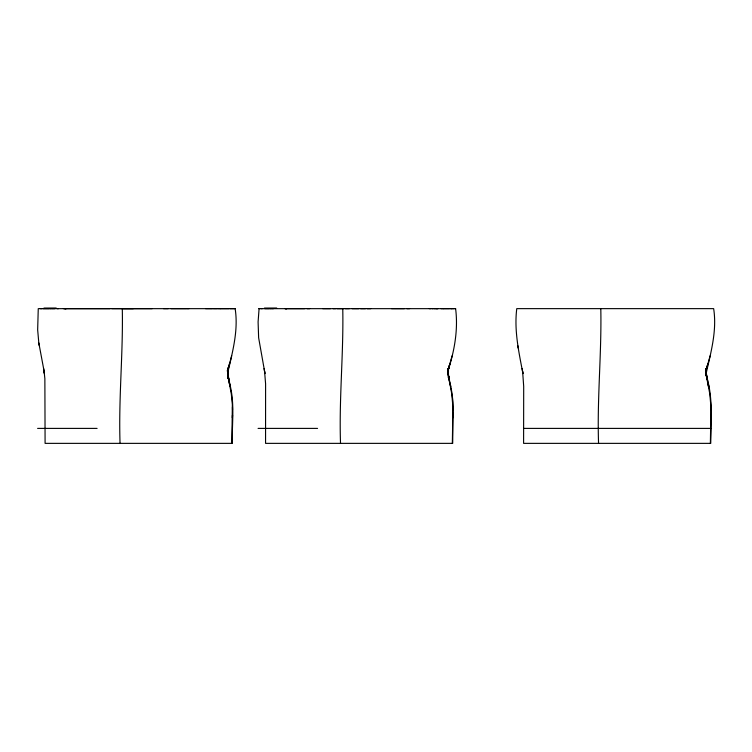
<?xml version="1.0" encoding="UTF-8"?>
<svg xmlns="http://www.w3.org/2000/svg" width="752" height="752" viewBox="0 0 752 752"><rect width="100%" height="100%" fill="white"/><g stroke="black" fill="none" stroke-linecap="round" stroke-linejoin="round"><path stroke-width="1.13" d="M231.87 443.36L232.349 404.557L231.325 394.114L227.602 373.612L227.959 368.527L227.969 378.707L227.997 368.527L227.583 373.612C232.321 352.472 238.619 330.767 235.141 308.649L230.018 308.668M452.337 443.36L452.93 407.189L451.792 394.114L448.07 373.612L448.436 368.527L448.051 373.612L447.919 371.065L449.198 365.98L447.778 371.065L449.254 365.98L447.91 371.065C454.424 350.968 458.306 329.818 455.609 308.649L454.772 308.658M227.828 368.527L227.583 373.612L227.8 368.527L227.64 371.065L231.682 355.79M452.995 412.472L452.901 417.774M522.132 368.518L522.941 373.603C518.871 352.199 514.03 330.579 516.765 308.64L713.657 308.64C717.098 330.758 710.866 352.415 706.1 373.603L706.419 368.518L706.429 376.15L706.344 368.518L706.231 376.15L705.959 371.056L707.247 365.97L705.949 371.056L706.1 373.603L709.822 394.114L710.969 407.18L710.377 443.36M259.083 308.658L258.096 321.931L258.632 337.733L264.544 371.074L265.597 383.821L265.559 443.36L452.704 443.36L453.033 401.935L451.717 391.529L448.512 376.16L448.267 368.527L448.427 377.861L448.465 368.527L447.76 371.065L448.502 368.527L448.051 373.612L448.54 368.527L447.778 371.065M522.584 371.056L523.693 386.378L523.599 443.36L710.743 443.36C711.072 420.904 713.103 398.034 706.551 376.15M706.147 371.056L706.382 368.518M227.959 368.527L227.405 371.065L229.557 363.432M227.555 370.219L228.044 368.527L227.433 371.065L228.805 365.98L227.433 371.065L230.225 386.387L229.717 383.821C234.925 403.316 231.936 423.526 232.236 443.36L45.092 443.36L44.866 378.707L44.077 371.074L38.813 342.931L37.666 329.865L38.258 308.658L41.839 308.658M708.064 363.423L705.818 371.056L710.189 355.771M705.818 371.056L706.551 368.518L705.799 371.056L706.542 368.518L706.09 371.056L707.04 378.707L706.269 373.603L707.604 381.255L707.134 378.707M452.149 355.79L449.264 365.98L450.025 363.432M171.052 308.658L220.449 308.658M235.122 308.658L220.524 308.658M455.609 308.649L451.67 308.658M229.078 308.658L218.24 308.658M449.546 308.658L443.652 308.658M450.486 308.668L451.764 308.658M65.311 308.668L66.176 308.658L64.54 308.658L152.177 308.658M49.688 308.668L53.025 308.658M215.016 308.658L213.389 308.668M270.156 308.668L273.493 308.658M285.741 308.658L286.644 308.658L284.97 308.658L365.463 308.668M345.337 308.668L349.323 308.658M360.659 308.668L436.837 308.658M367.211 308.668L370.792 308.658M435.483 308.658L433.857 308.668M186.468 308.668L189.119 308.658M215.373 308.658L217.535 308.658M307.145 308.668L309.739 308.658M333.098 308.668L335.665 308.658M406.935 308.668L409.586 308.658M435.84 308.658L437.326 308.658M453.851 308.658L441.001 308.658M51.597 308.658L54.68 308.658M51.023 308.668L42.864 308.658M53.477 308.658L58.44 308.658M133.33 308.649L111.775 308.658M185.923 308.658L163.504 308.658M57.255 308.658L64.428 308.658M168.194 308.658L122.294 308.658C123.196 353.59 118.515 398.419 120.047 443.36M271.491 308.668L264.817 308.658M272.064 308.658L304.626 308.668M437.128 308.658L443.614 308.658M63.394 308.658L110.018 308.668M205.559 308.658L212.506 308.668M258.726 308.658L262.307 308.658M269.423 308.668L260.812 308.658M436.621 308.658L438.002 308.658M48.946 308.668L40.345 308.658M37.609 428.396L97.093 428.396M258.077 428.396L317.56 428.396M523.599 428.396L710.743 428.396M336.934 308.658L343.382 308.668M352.152 308.658L358.723 308.668M391.529 308.658L404.369 308.668M429.336 308.658L430.736 308.658M322.73 308.658L330.485 308.668M431.939 308.658L432.973 308.668M708.45 386.378L707.397 381.255M449.358 381.264L449.865 383.821M228.89 381.264L229.398 383.821M449.094 378.707L449.564 381.264L448.23 373.612L448.559 376.16M228.627 378.707L229.097 381.264L227.762 373.612L228.082 376.16M264.093 368.527L264.892 373.612L264.544 371.074M43.625 368.527L44.424 373.612L44.077 371.074M517.733 345.506L518.156 348.082M38.813 342.931L39.217 345.516M452.93 407.189L452.986 409.821M232.462 407.189L232.518 409.821M710.969 407.18L711.025 409.821M600.801 308.64C601.703 353.572 597.022 398.41 598.554 443.36M342.762 308.658C343.655 353.59 338.983 398.419 340.515 443.36M264.431 308.076A272.779 1.448 0.1 0 1 276.68 308.029M43.954 308.076A272.797 1.448 0.1 0 1 56.212 308.029M232.5 415.123L232.434 417.774L232.5 415.123M711.007 415.113L710.931 417.774L711.007 415.113M448.512 368.527L447.872 371.065L448.54 368.527M706.504 368.518L705.921 371.056L706.532 368.518M708.751 386.378L708.196 383.811L708.732 386.378M450.721 386.387L450.157 383.821L450.692 386.387M449.01 378.707L448.596 376.16L449.01 378.707M228.533 378.707L228.129 376.16L228.533 378.707"/></g></svg>
